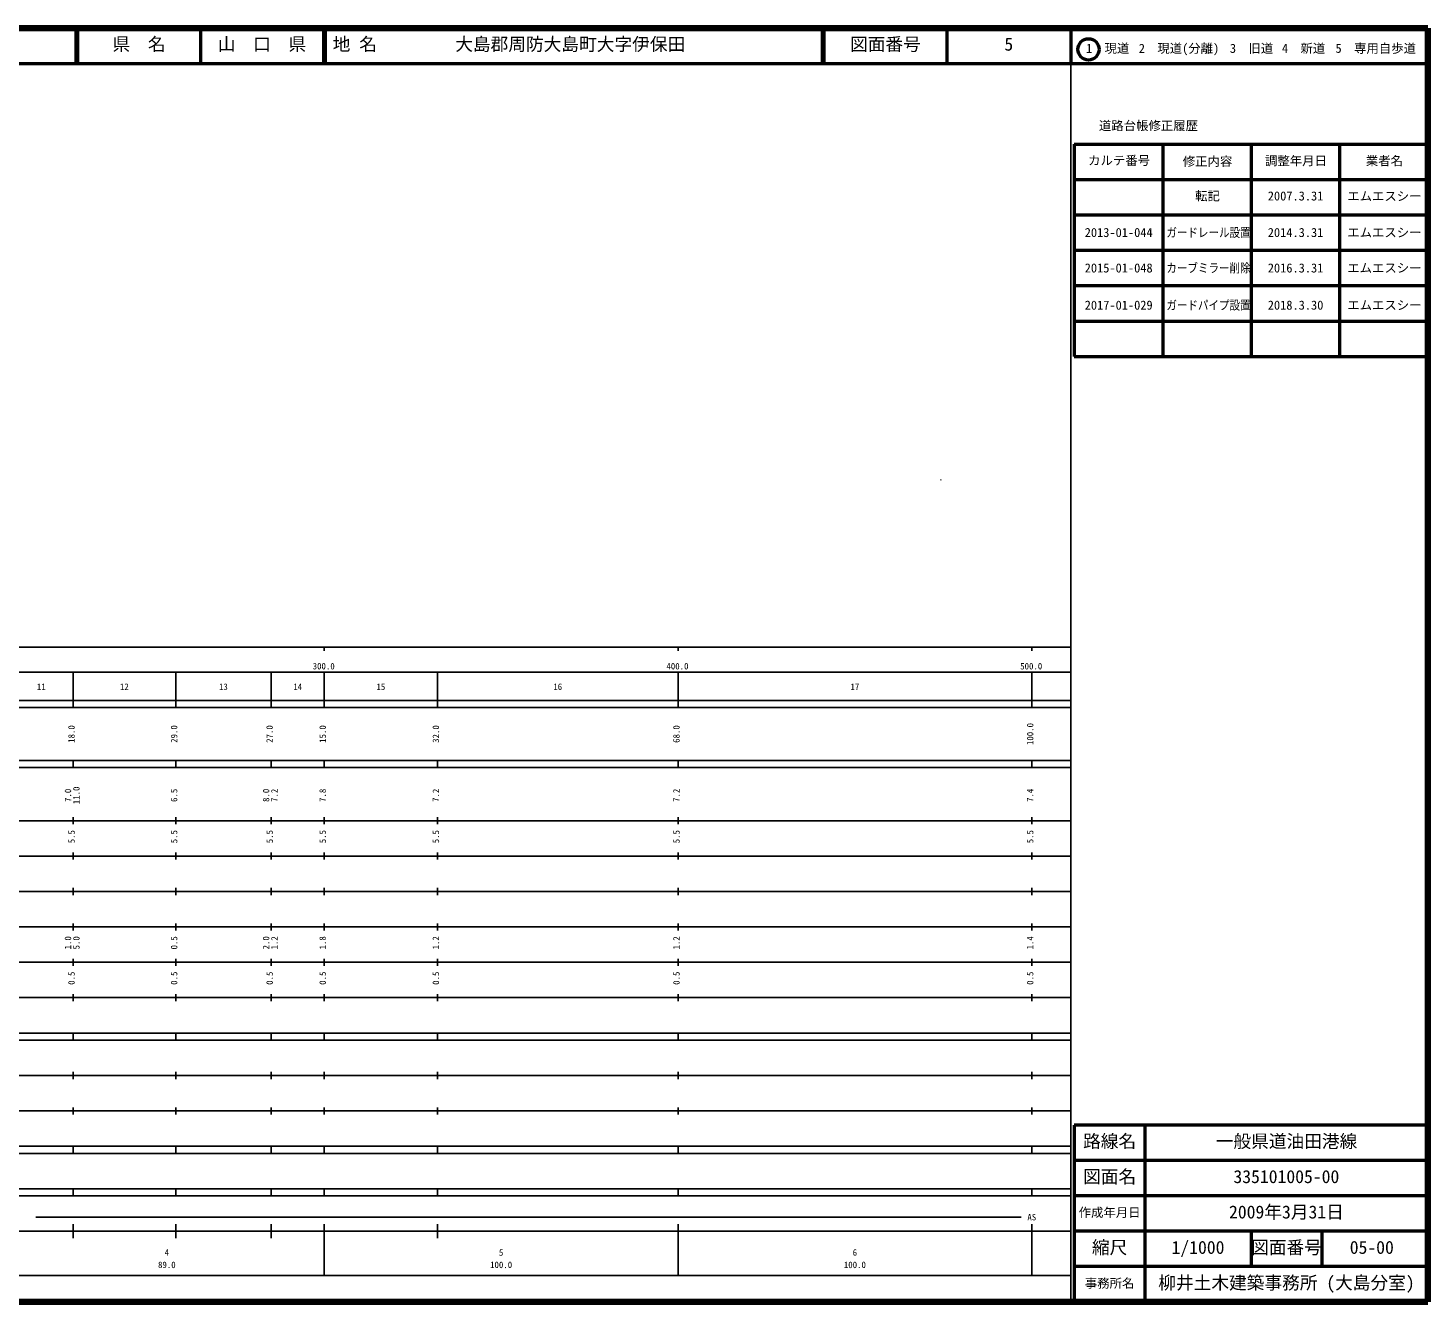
# Model space of a CAD drawing. Units: millimetres on the paper. Extents: x 40 to 680, y 20 to 380.
# Drawn here: x 284.2 to 680, y 20 to 380 of the extents above; entities that cross this region are included whole.
import ezdxf
from ezdxf.enums import TextEntityAlignment as Align

# ---------------------------------------------------------------- set-up
doc = ezdxf.new("R2010")
doc.units = ezdxf.units.MM
for name, color, linetype, lineweight in [('M-OTRS', 6, 'Continuous', 25), ('M-TTL', 2, 'Continuous', 140), ('M-TTL-BAND', 7, 'Continuous', 25), ('M-TTL-FRAM', 2, 'Continuous', 50), ('M-TTL-LINE', 7, 'Continuous', 50)]:
    doc.layers.add(name, color=color, linetype=linetype, lineweight=lineweight)
doc.layers.add('M-TTL-TXT', color=7, linetype='Continuous')
doc.styles.add('ＭＳ ゴシック', font='')
doc.styles.get('ＭＳ ゴシック').set_extended_font_data('MS Gothic')

msp = doc.modelspace()

# ---------------------------------------------------------------- linework, layer by layer
at = {"layer": 'M-OTRS'}
for radius in [0.0313, 0.025, 0.0188, 0.0125, 0.0063]:
    msp.add_circle((542.325, 252.324), radius, dxfattribs=at)
at = {"layer": 'M-TTL'}
for p, q in [((680, 380), (40, 380)), ((680, 20), (680, 380)), ((40, 20), (680, 20))]:
    msp.add_line(p, q, dxfattribs=at)
at = {"layer": 'M-TTL-BAND'}
for p, q in [((579, 20), (579, 370)), ((40, 205), (579, 205)), ((368, 205), (368, 204)), ((468, 205), (468, 204)), ((568, 205), (568, 204)), ((68, 198), (579, 198)), ((297, 188), (297, 198)), ((326, 188), (326, 198)), ((353, 188), (353, 198)), ((368, 188), (368, 198)), ((400, 188), (400, 198)), ((468, 188), (468, 198)), ((568, 188), (568, 198)), ((40, 190), (579, 190)), ((40, 188), (579, 188)), ((40, 173), (579, 173)), ((40, 171), (579, 171)), ((297, 171), (297, 173)), ((326, 171), (326, 173)), ((353, 171), (353, 173)), ((368, 171), (368, 173)), ((400, 171), (400, 173)), ((468, 171), (468, 173)), ((568, 171), (568, 173)), ((40, 156), (579, 156)), ((297, 155), (297, 157)), ((326, 155), (326, 157)), ((353, 155), (353, 157)), ((368, 155), (368, 157)), ((400, 155), (400, 157)), ((468, 155), (468, 157)), ((568, 155), (568, 157)), ((297, 145), (297, 147)), ((326, 145), (326, 147)), ((353, 145), (353, 147)), ((368, 145), (368, 147)), ((400, 145), (400, 147)), ((468, 145), (468, 147)), ((568, 145), (568, 147)), ((46, 146), (579, 146)), ((52, 136), (579, 136)), ((297, 135), (297, 137)), ((326, 135), (326, 137)), ((353, 135), (353, 137)), ((368, 135), (368, 137)), ((400, 135), (400, 137)), ((468, 135), (468, 137)), ((568, 135), (568, 137)), ((297, 125), (297, 127)), ((326, 125), (326, 127)), ((353, 125), (353, 127)), ((368, 125), (368, 127)), ((400, 125), (400, 127)), ((468, 125), (468, 127)), ((568, 125), (568, 127)), ((46, 126), (579, 126)), ((52, 116), (579, 116)), ((297, 115), (297, 117)), ((326, 115), (326, 117)), ((353, 115), (353, 117)), ((368, 115), (368, 117)), ((400, 115), (400, 117)), ((468, 115), (468, 117)), ((568, 115), (568, 117)), ((297, 105), (297, 107)), ((326, 105), (326, 107)), ((353, 105), (353, 107)), ((368, 105), (368, 107)), ((400, 105), (400, 107)), ((468, 105), (468, 107)), ((568, 105), (568, 107)), ((46, 106), (579, 106)), ((40, 96), (579, 96)), ((297, 94), (297, 96)), ((326, 94), (326, 96)), ((353, 94), (353, 96)), ((368, 94), (368, 96)), ((400, 94), (400, 96)), ((468, 94), (468, 96)), ((568, 94), (568, 96)), ((40, 94), (579, 94)), ((49, 84), (579, 84)), ((297, 83), (297, 85)), ((326, 83), (326, 85)), ((353, 83), (353, 85)), ((368, 83), (368, 85)), ((400, 83), (400, 85)), ((468, 83), (468, 85)), ((568, 83), (568, 85)), ((40, 74), (579, 74)), ((297, 73), (297, 75)), ((326, 73), (326, 75)), ((353, 73), (353, 75)), ((368, 73), (368, 75)), ((400, 73), (400, 75)), ((468, 73), (468, 75)), ((568, 73), (568, 75)), ((40, 64), (579, 64)), ((297, 62), (297, 64)), ((326, 62), (326, 64)), ((353, 62), (353, 64)), ((368, 62), (368, 64)), ((400, 62), (400, 64)), ((468, 62), (468, 64)), ((568, 62), (568, 64)), ((40, 62), (579, 62)), ((40, 52), (579, 52)), ((297, 50), (297, 52)), ((326, 50), (326, 52)), ((353, 50), (353, 52)), ((368, 50), (368, 52)), ((400, 50), (400, 52)), ((468, 50), (468, 52)), ((568, 50), (568, 52)), ((40, 50), (579, 50)), ((286.5, 44), (565, 44)), ((40, 40), (579, 40)), ((297, 38), (297, 42)), ((326, 38), (326, 42)), ((353, 38), (353, 42)), ((368, 27.5), (368, 42)), ((400, 38), (400, 42)), ((468, 27.5), (468, 42)), ((568, 27.5), (568, 42)), ((68, 27.5), (579, 27.5))]:
    msp.add_line(p, q, dxfattribs=at)
at = {"layer": 'M-TTL-FRAM'}
for p, q in [((580, 347.197), (580, 287.197)), ((580, 347.197), (680, 347.197)), ((580, 287.197), (680, 287.197)), ((680, 70), (580, 70)), ((580, 70), (580, 20))]:
    msp.add_line(p, q, dxfattribs=at)
at = {"layer": 'M-TTL-LINE'}
for p, q in [((297.75, 380), (297.75, 370)), ((298.25, 380), (298.25, 370)), ((333, 380), (333, 370)), ((367.75, 380), (367.75, 370)), ((368.25, 380), (368.25, 370)), ((508.747, 380), (508.747, 370)), ((509.247, 380), (509.247, 370)), ((543.996, 380), (543.996, 370)), ((579, 380), (579, 370)), ((40, 370), (680, 370)), ((605, 347.197), (605, 287.197)), ((630, 347.197), (630, 287.197)), ((655, 347.197), (655, 287.197)), ((580, 337.197), (680, 337.197)), ((580, 327.197), (680, 327.197)), ((580, 317.197), (680, 317.197)), ((580, 307.197), (680, 307.197)), ((580, 297.197), (680, 297.197)), ((600, 70), (600, 20)), ((680, 60), (580, 60)), ((680, 50), (580, 50)), ((680, 40), (580, 40)), ((630, 40), (630, 30)), ((650, 40), (650, 30)), ((680, 30), (580, 30))]:
    msp.add_line(p, q, dxfattribs=at)
msp.add_circle((584.031, 373.958), 3, dxfattribs=at)

# ---------------------------------------------------------------- texts
at = {"layer": 'M-TTL-BAND', "style": 'ＭＳ ゴシック'}
for s, p in [('300.0', (364.719, 198.195)), ('400.0', (464.719, 198.195)), ('500.0', (564.719, 198.195)), ('11', (286.75, 192.405)), ('12', (310.25, 192.405)), ('13', (338.25, 192.405)), ('14', (359.25, 192.405)), ('15', (382.75, 192.405)), ('16', (432.75, 192.405)), ('17', (516.75, 192.405)), ('AS', (566.75, 42.5)), ('4', (322.875, 32.523)), ('5', (417.375, 32.523)), ('6', (517.375, 32.523)), ('89.0', (321, 29.033)), ('100.0', (414.875, 29.033)), ('100.0', (514.875, 29.033))]:
    msp.add_text(s, height=1.833, dxfattribs=at).set_placement(p, align=Align.BOTTOM_LEFT)
for s, p in [('18.0', (298, 178)), ('29.0', (327, 178)), ('27.0', (354, 178)), ('15.0', (369, 178)), ('32.0', (401, 178)), ('68.0', (469, 178)), ('100.0', (569, 177.375)), ('7.0', (297, 161.299)), ('11.0', (299.37, 160.674)), ('6.5', (327, 161.299)), ('8.0', (353, 161.299)), ('7.2', (355.37, 161.299)), ('7.8', (369, 161.299)), ('7.2', (401, 161.299)), ('7.2', (469, 161.299)), ('7.4', (569, 161.299)), ('5.5', (298, 149.625)), ('5.5', (327, 149.625)), ('5.5', (354, 149.625)), ('5.5', (369, 149.625)), ('5.5', (401, 149.625)), ('5.5', (469, 149.625)), ('5.5', (569, 149.625)), ('1.0', (297, 119.625)), ('5.0', (299.37, 119.625)), ('0.5', (327, 119.625)), ('2.0', (353, 119.625)), ('1.2', (355.37, 119.625)), ('1.8', (369, 119.625)), ('1.2', (401, 119.625)), ('1.2', (469, 119.625)), ('1.4', (569, 119.625)), ('0.5', (298, 109.625)), ('0.5', (327, 109.625)), ('0.5', (354, 109.625)), ('0.5', (369, 109.625)), ('0.5', (401, 109.625)), ('0.5', (469, 109.625)), ('0.5', (569, 109.625))]:
    msp.add_text(s, height=1.833, rotation=90, dxfattribs=at).set_placement(p, align=Align.BOTTOM_LEFT)
at = {"layer": 'M-TTL-TXT', "style": 'ＭＳ ゴシック'}
for s, height, p in [('県\u3000名', 3.666, (308.125, 372.5)), ('山\u3000口\u3000県', 3.666, (337.875, 372.5)), ('地 名', 3.666, (370.38, 372.5)), ('大島郡周防大島町大字伊保田', 3.666, (405.024, 372.5)), ('図面番号', 3.666, (516.621, 372.5)), ('5', 3.666, (560.246, 372.5)), ('1\u3000現道', 2.566, (583.323, 372.208)), ('2\u3000現道(分離)', 2.566, (598.244, 372.208)), ('3\u3000旧道', 2.566, (623.996, 372.208)), ('4\u3000新道', 2.566, (638.699, 372.208)), ('5\u3000専用自歩道', 2.566, (653.853, 372.208)), ('道路台帳修正履歴', 2.566, (586.968, 350.363)), ('カルテ番号', 2.566, (583.925, 340.527)), ('修正内容', 2.566, (610.675, 340.273)), ('調整年月日', 2.566, (633.925, 340.447)), ('業者名', 2.566, (662.425, 340.447)), ('転記', 2.566, (614.175, 330.495)), ('2007.3.31', 2.566, (634.712, 330.495)), ('エムエスシー', 2.566, (657.175, 330.439)), ('2013-01-044', 2.566, (582.962, 320.166)), ('2014.3.31', 2.566, (634.712, 320.166)), ('エムエスシー', 2.566, (657.175, 320.166)), ('2015-01-048', 2.566, (582.962, 310.144)), ('2016.3.31', 2.566, (634.712, 310.144)), ('エムエスシー', 2.566, (657.175, 310.144)), ('2017-01-029', 2.566, (582.962, 299.638)), ('2018.3.30', 2.566, (634.712, 299.638)), ('エムエスシー', 2.566, (657.175, 299.638)), ('路線名', 3.666, (582.5, 62.5)), ('一般県道油田港線', 3.666, (620, 62.5)), ('図面名', 3.666, (582.5, 52.5)), ('335101005-00', 3.666, (625, 52.5)), ('2009年3月31日', 3.666, (623.75, 42.5)), ('作成年月日', 2.566, (581.25, 43.25)), ('縮尺', 3.666, (585, 32.5)), ('1/1000', 3.666, (607.5, 32.5)), ('図面番号', 3.666, (630, 32.5)), ('05-00', 3.666, (657.875, 32.5)), ('柳井土木建築事務所 (大島分室)', 3.666, (603.75, 22.5)), ('事務所名', 2.566, (583, 23.25))]:
    msp.add_text(s, height=height, dxfattribs=at).set_placement(p, align=Align.BOTTOM_LEFT)
at = {"layer": 'M-TTL-TXT', "style": 'ＭＳ ゴシック', "width": 0.85}
for s, p in [('ガードレール設置', (606.045, 320.166)), ('カーブミラー削除', (606.045, 310.144)), ('ガードパイプ設置', (606.045, 299.638))]:
    msp.add_text(s, height=2.566, dxfattribs=at).set_placement(p, align=Align.BOTTOM_LEFT)

doc.saveas('drawing.dxf')
